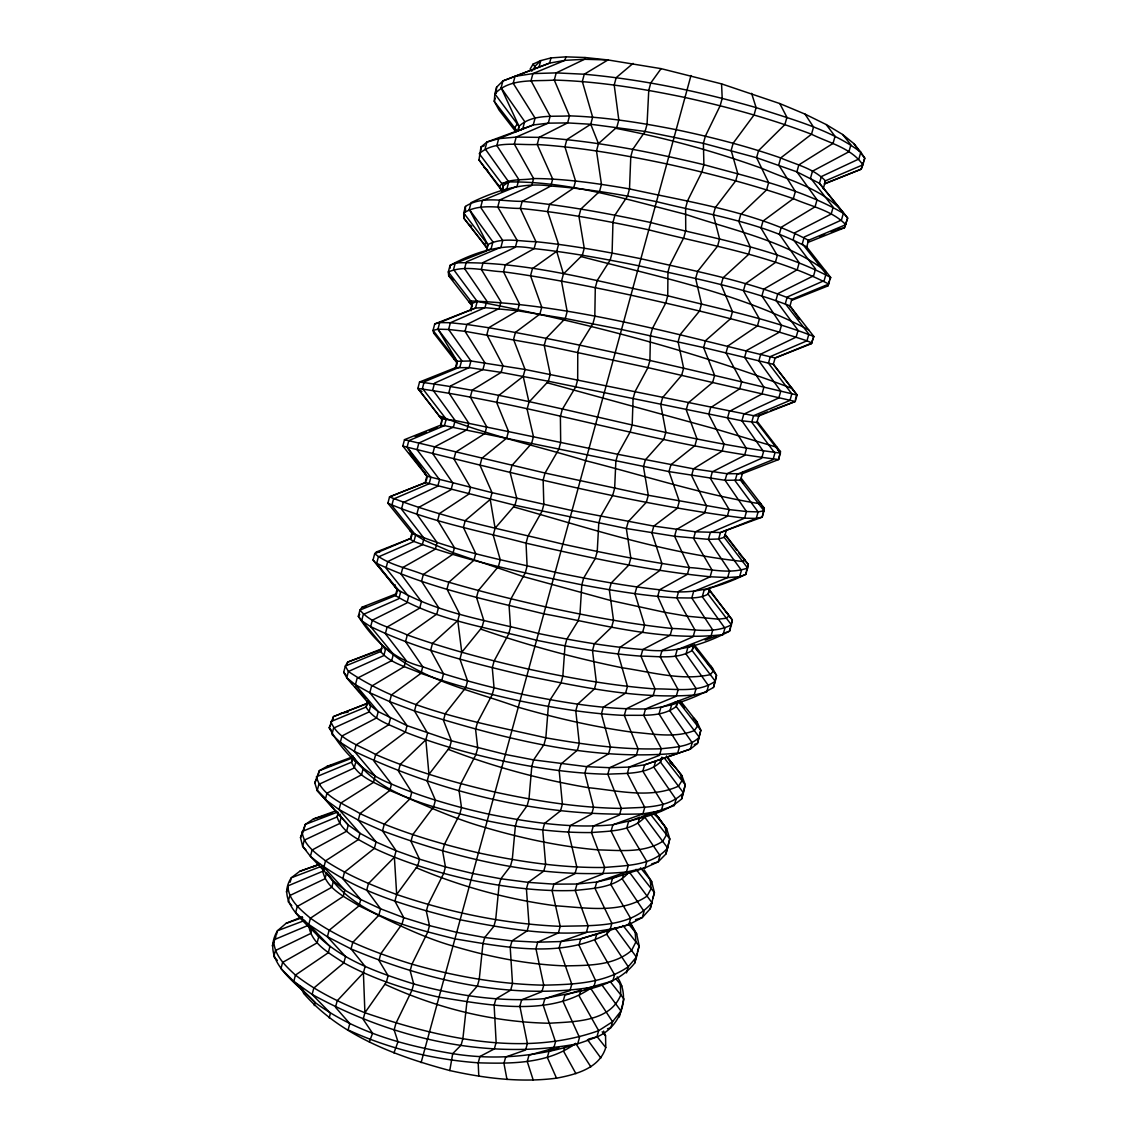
<?xml version="1.0" encoding="UTF-8"?>
<svg xmlns="http://www.w3.org/2000/svg" width="1137" height="1137" viewBox="0 0 1137 1137"><rect width="100%" height="100%" fill="white"/><g stroke="black" fill="none" stroke-linecap="round" stroke-linejoin="round"><path stroke-width="1.5" d="M478.975 159.947L480.965 147.043L486.906 142.054L533.267 124.956L548.29 123.151L567.633 122.91L590.743 124.26L645.105 131.451L703.391 143.361L756.588 157.716L796.895 171.843L819.45 183.299L847.676 218.062L844.45 227.784L808.109 242.352L808.506 240.305L845.786 224.685C831.971 210.444 810.994 206.365 793.342 198.648C751.813 184.379 709.261 173.321 666.396 163.842C623.772 154.902 580.737 147.298 537.218 144.498C518.245 145.408 494.822 140.121 479.231 153.666L503.364 185.701L502.682 190.661L478.975 159.947L501.616 190.376L499.299 186.283C507.514 177.955 522.849 180.641 533.594 178.537C565.828 178.651 597.792 183.54 629.5 188.913C689.747 202.258 753.547 211.198 808.506 240.305L806.73 247.212M480.809 150.255L480.965 147.043L484.263 145.763M471.002 310.913L472.423 303.195L448.319 271.942L450.025 265.404C476.005 251.348 504.572 242.636 534.134 248.633C569.41 252.4 604.33 258.81 639.065 265.859C689.69 277.456 741.352 287.078 789.917 305.853L813.822 336.467L811.306 343.715L775.292 357.984C674.994 334.193 574.128 304.929 470.704 300.964L468.885 301.817L471.727 303.92M496.116 93.319L496.599 87.194L502.895 80.94L549.612 63.103L564.947 60.346L584.574 59.28L607.968 59.948L661.094 68.646L721.569 83.882L779.783 103.552L804.996 114.098L826.215 124.558L842.688 134.536L853.901 143.646L860.808 152.187L864.788 158.185L862.884 164.851L861.206 169.171L824.695 183.896L825.391 180.84L862.884 164.851C851.315 147.881 829.015 142.921 811.505 134.237C770.289 118.49 727.609 106.935 684.559 97.398C641.638 88.487 598.176 81.338 554.287 80.073C534.589 81.594 509.575 77.799 494.851 93.859L494.282 101.378L499.044 110.033L515.701 131.636M799.283 319.199L789.917 305.853M487.546 247.297L487.844 244.668L469.283 209.393L471.045 202.684C496.016 190.646 522.807 181.977 550.82 186.027C586.422 188.586 621.655 194.654 656.617 201.661C707.015 214.197 760.539 222.113 806.645 246.885L830.692 277.485L827.821 285.97L791.636 300.381L791.764 299.329L828.802 284.065C772.918 255.285 708.877 245.365 648.388 229.731C606.035 220.749 563.412 212.718 520.291 208.412C501.858 208.625 480.212 202.372 463.711 213.031L463.768 218.077L487.403 248.619M603.605 1031.06L605.552 1035.793L605.765 1047.561C599.441 1068.467 575.521 1074.607 556.519 1078.174C520.831 1082.808 484.689 1078.317 449.769 1070.542L452.725 1053.644L461.096 1045.116L462.901 1038.578L466.881 1002.251L468.657 995.799L477.412 985.978L479.231 979.383L482.912 944.023L484.703 937.513L493.856 926.371L495.689 919.719L499.072 885.325L500.877 878.773L510.414 866.28L512.275 859.572L515.359 826.173L517.179 819.564L527.127 805.707L528.989 798.941L531.775 766.551L533.608 759.9L543.969 744.636L545.845 737.828L548.332 706.461L550.18 699.752L560.939 683.081L562.829 676.217L565.004 645.887L566.866 639.122L578.051 621.015L579.969 614.094L581.817 584.83L583.693 578.008L595.305 558.452L597.238 551.473L598.773 523.276L600.663 516.411L612.701 495.377L614.648 488.327L615.856 461.238L617.761 454.303L630.239 431.776L632.2 424.669L633.082 398.689L635 391.711L647.934 367.635L649.909 360.486L650.435 335.628L652.382 328.593L665.756 302.982L667.746 295.762L667.945 272.07L669.892 264.978L683.749 237.775L685.753 230.498L685.597 207.972L687.558 200.823L701.87 172.028L703.902 164.68L703.391 143.361L705.366 136.156L720.162 105.727L722.194 98.322L721.569 83.882M518.301 130.783L519.012 126.292L501.104 87.762L502.895 80.94L549.612 63.103L550.99 57.916L565.871 56.85L585.058 57.518L607.968 59.948L584.262 74.232L556.192 72.882L532.898 73.607L515.018 76.35L513.199 83.299L535.086 118.106L533.267 124.956L498.66 138.671L486.906 142.054L485.144 148.805L508.736 181.948L506.974 188.643L504.302 190.462M746.27 571.797L745.829 574.341C718.74 587.545 689.747 596.129 659.559 589.776C624.511 585.882 589.805 579.444 555.282 572.295C507.216 560.797 457.628 552.127 411.907 532.969L387.888 503.222L389.536 496.883L425.807 482.458L389.536 496.883C445.15 518.714 504.558 529.828 562.46 544.054C604.472 553.207 646.669 561.692 689.292 567.562C708.45 568.599 728.988 574.682 747.634 568.017L748.26 564.307L725.207 534.489L724.226 537.346L718.627 538.995L708.379 539.364L674.582 536.252L626.331 528.506L514.947 505.269L425.195 482.5L426.858 476.161L407.089 447.154L402.825 446.045L404.488 439.664L440.261 425.309L444.482 425.622L669.011 471.613L725.079 480.297L740.457 480.112L763.993 510.769L762.174 517.15L720.46 532.542L695.446 531.803L653.803 526.104L572.153 510.598L492.051 492.662L426.858 476.161L402.825 446.045M534.291 69.243L534.788 66.443L540.729 60.616L550.99 57.916M730.252 627.823L729.599 631.12C702.95 645.262 673.118 653.931 642.789 649.554C607.712 646.726 572.991 640.614 538.554 633.508C491.127 621.072 439.848 614.151 397.04 589.364L373.05 559.972L374.698 553.691L376.503 551.928L411.097 538.284L374.698 553.691C388.499 564.89 407.131 568.003 423.334 574.498C463.455 587.189 504.274 597.55 545.305 606.803C587.218 615.913 629.415 623.971 672.095 628.491C691.538 628.747 713.396 634.446 731.389 624.824L732.342 620.02L709.389 589.705M397.31 590.643L396.5 593.713L362.049 607.215L359.96 610.072L358.326 616.311C373.632 640.429 394.411 659.957 422.737 666.779C455.113 678.263 488.413 686.919 521.954 694.224C562.616 702.41 603.889 709.63 645.532 708.934C669.309 707.456 693.03 699.156 713.482 687.459L716.523 675.335L712.544 668.243L693.897 644.267M368.559 702.794L333.454 716.594L329.204 727.765C342.507 752.68 364.835 773.657 391.498 784.033C422.865 797.52 455.852 806.844 489.137 814.234C529.757 822.364 571.399 828.745 612.886 824.766C636.308 819.024 662.999 814.959 681.631 798.927L685.241 784.772L681.887 775.633L666.467 756.261L681.887 775.633M352.911 756.73L327.2 766.267L319.312 770.701L314.793 782.881L317.237 790.585L348.263 824.993L359.974 833.279L376.063 841.977L396.117 850.732L419.525 859.174L445.448 866.891L472.921 873.529L500.877 878.773L528.222 882.369L553.918 884.145L577.013 884.032L596.754 882.028L612.545 878.233L645.006 867.886L658.209 861.818L665.87 854.043L669.778 838.893L666.708 828.774L654.585 812.571M335.756 810.852L313.4 818.981L305.27 824.424L300.495 837.599L302.641 846.34L310.415 856.332L333.454 881.047L344.895 890.115L360.742 899.495L380.568 908.804L403.763 917.658L429.502 925.632L456.832 932.368L484.703 937.513L512.005 940.853L537.716 942.203L560.882 941.535L580.737 938.849L628.846 924.637L642.291 917.559L650.222 908.761L654.415 892.644L651.657 881.53L644.068 869.72M318.957 864.504L299.685 871.34L291.314 877.764C275.623 901.371 304.702 921.538 318.744 936.703C344.895 961.419 380.014 973.329 413.683 983.931C456.264 995.543 500.692 1002.422 544.879 998.599C575.45 991.066 613.781 989.545 634.702 963.096L637.075 953.502M302.271 916.763L286.069 923.343L277.471 930.734C259.52 960.936 297.34 983.363 315.091 1002.493C355 1032.126 404.317 1045.713 452.725 1053.644C501.318 1061.617 551.303 1055.122 596.897 1036.873C619.736 1027.834 631.575 997.703 617.178 976.896M680.665 701.159L697.152 722.123L700.833 730.252L697.493 743.399L690.401 749.07L644.622 764.831L629.145 767.077L609.645 767.702L586.692 766.665L533.608 759.9L505.482 754.471L451.432 740.812L407.06 725.633L378.237 711.606L370.634 705.736L346.742 677.808L343.715 672.251L345.335 666.055L347.695 662.089L382.004 648.73M419.553 382.018L417.876 388.442L442.279 419.951L417.876 388.442C539.109 405.582 657.058 444.624 778.646 459.533L780.465 451.645L757.27 421.486L756.816 422.467L780.479 453.109C658.977 437.191 540.999 398.035 419.553 382.018L455.425 367.706L469.14 367.621L501.175 372.382L548.375 381.25L741.907 420.775L756.816 422.467L759.061 415.161L767.219 411.949M770.474 410.67L795.246 401.489L647.934 367.635L544.225 345.421L465.019 331.322L448.618 329.474L437.944 329.176L433.041 330.398L457.131 361.282L470.903 360.969L525.052 369.482L753.575 415.687L758.649 416.028L795.246 401.489L797.094 395.008L773.487 364.352L703.618 347.567L621.655 329.531L565.288 318.502L517.591 310.756L484.987 307.658L475.493 308.028L434.732 323.931L433.041 330.398L433.709 333.084L457.216 363.257L455.965 367.99M829.669 279.517L830.692 277.485C775.192 247.894 710.838 238.201 650.378 222.44C607.997 213.458 565.331 205.47 522.167 201.334C503.677 201.633 481.832 195.465 465.431 206.451L463.711 213.031L487.844 244.668L486.124 251.192L450.025 265.404L450.252 268.076M496.599 87.194L494.851 93.859L519.012 126.292L518.145 129.604M276.319 935.14L277.471 930.734L304.659 920.473M290.162 882.198L291.314 877.764L321.828 866.167M303.707 830.365L305.27 824.424L337.518 812.088M318.133 775.192L319.312 770.701L353.323 757.612L351.518 762.202L316.399 776.784C321.757 796.426 344.284 803.93 360.017 813.58C397.637 831.318 437.646 843.313 478.066 852.764C519.652 861.747 562.048 868.099 604.699 867.46C626.189 865.399 652.482 865.982 667.618 847.946L669.778 838.893L650.279 814.064M332.274 721.114L333.454 716.594L367.606 703.362L366.043 707.072L330.81 721.611C338.059 739.775 360.059 745.545 375.665 754.499C413.925 771.042 454.118 782.611 494.666 792.02C536.323 801.031 578.648 807.824 621.342 808.421C642.192 806.886 667.618 809.132 683.38 792.773L685.241 784.772L664.619 758.407M346.913 665.131L347.695 662.089L381.094 649.71M464.607 214.865L463.768 218.077L486.622 247.354L484.035 244.256L486.124 242.423M495.135 98.109L494.282 101.378L517.207 131.167M616.851 876.186L612.545 878.233L610.782 884.472L630.637 918.355L628.846 924.637C573.702 940.939 514.962 930.478 459.774 919.691C407.572 906.217 352.584 891.621 310.415 856.332L312.064 850.05L346.614 831.232L348.263 824.993L317.237 790.585L318.857 784.359L354.218 767.987L355.853 761.79L353.806 757.526M352.498 684.161L346.742 677.808L348.391 671.498L345.335 666.055L380.668 651.544L382.302 645.347C418.501 680.097 472.409 690.443 518.273 707.242C555.339 717.873 592.96 726.699 631.177 732.043C651.97 733.592 674.255 738.51 694.323 730.608L697.564 726.06L695.602 720.147L693.286 717.802M396.5 593.713L395.406 595.603C437.844 620.987 489.351 627.752 536.692 640.273C571.129 647.379 605.85 653.448 640.941 656.163C657.811 656.006 676.97 659.886 692.106 650.535L693.598 645.859L716.523 675.335L715.272 681.219C698.019 693.428 674.852 688.525 655.054 688.937C612.331 685.753 570.106 678.121 528.293 669.053C487.432 659.744 446.841 648.985 407.316 634.972C391.483 627.525 371.543 624.099 359.96 610.072L395.406 595.603L397.04 589.364L376.688 563.341L378.365 556.931L413.939 541.454C468.217 561.55 525.266 573.119 581.817 584.83C613.255 590.615 644.864 596.015 676.828 597.891C687.231 597.636 698.587 599.37 708.095 594.154L709.346 590.387L732.342 620.02L730.579 626.189M726.472 611.933L729.059 615.785L726.401 618.244L718.413 619.168L687.174 616.211L664.847 612.346L610.825 600.549L523.247 576.558L453.123 552.696L423.604 539.904L415.63 535.058L391.824 505.468L393.516 499.001L429.161 483.751L430.852 477.313L407.089 447.154L408.794 440.644L444.482 425.622L446.201 419.127L422.452 388.385L424.172 381.833L459.931 367.038L461.65 360.5L437.944 329.176L439.678 322.567L475.493 308.028L477.227 301.433L453.564 269.512L455.297 262.86C527.213 260.856 597.707 281.948 667.746 295.762C716.651 308.241 766.722 318.09 813.822 336.467L811.306 343.715M630.225 922.761L635.142 932.056L635.924 941.919L631.575 950.475C613.539 966.08 587.843 965.313 565.402 965.896C527.213 964.517 489.535 956.942 452.981 946.041C420.065 936.561 389.735 920.7 359.036 905.848C345.25 897.121 326.504 888.864 322.794 871.269L323.59 868.256M338.3 812.386L337.106 816.934C342.123 833.52 360.756 840.243 374.357 848.387C405.142 862.955 437.958 872.662 471.13 880.095C505.34 887.13 540.231 891.792 575.223 890.442C593.372 888.352 615.074 887.855 628.093 873.145M353.138 756.091L351.518 762.202C358.013 777.594 376.304 782.91 389.778 790.485C421.415 803.447 452.313 818.342 485.371 827.58C522.167 838.353 559.802 846.553 598.034 849.879C619.537 850.291 643.641 853.517 662.715 841.352L666.524 834.757L665.159 826.841L658.835 817.873L653.946 813.325M367.663 700.918L366.043 707.072C374.158 721 391.839 725.15 405.326 732.143C437.148 744.749 470.263 753.774 503.648 761.136C537.957 768.2 572.75 773.572 607.826 774.212C625.492 773.075 646.456 774.965 660.455 762.074L661.947 757.242M411.907 532.969L410.244 539.265L413.939 541.454L415.63 535.058L410.187 530.865L415.63 535.058M455.425 367.706L457.131 361.282L437.944 329.176M470.718 309.662L472.423 303.195L477.227 301.433C583.949 322.283 690.315 349.798 791.992 388.428L793.427 390.361M501.644 192.281L503.364 185.701L508.736 181.948C568.926 181.124 627.723 199.842 685.639 214.325C732.868 230.399 785.013 240.49 825.519 270.919M533.907 69.769L534.788 66.443L533.068 64.098L540.729 60.616L538.938 67.41M411.509 536.735L412.319 533.651M426.219 480.894L427.043 477.782M441.042 424.655L441.867 421.514M311.751 929.014L310.557 933.562L275.381 950.56L273.79 956.643L277.385 960.438M326.617 872.662L324.997 878.773L289.764 895.572L288.173 901.698L291.768 905.564M380.952 643.755L385.514 649.27L383.851 655.566L348.391 671.498C406.591 710.526 478.649 722.35 545.845 737.828C583.963 744.479 622.579 750.093 661.379 748.757C674.383 747.123 689.42 747.18 699.269 737.202L676.217 706.503L677.538 701.856M449.769 1070.542C396.728 1056.344 340.674 1035.978 303.75 993.468L304.147 991.933L302.343 989.076M314.267 1005.591L315.091 1002.493L280.967 968.625L282.587 962.428L317.124 942.857L318.744 936.703L314.977 931.445M565.871 56.85L564.947 60.346L532.898 73.607L531.036 80.684L550.137 116.187L548.29 123.151L516.184 137.08L498.66 138.671L496.855 145.564L518.842 179.532L517.051 186.326L482.443 200.51L480.653 207.346L502.739 240.475L500.962 247.226L466.355 261.865L464.578 268.645L486.764 300.964L484.987 307.658L450.38 322.737L439.678 322.567L434.732 323.931M329.19 1017.899L330.441 1013.195L312.121 994.434L293.801 981.373L295.449 975.077L328.28 952.749L329.943 946.51L308.767 924.523L295.634 912.684L297.269 906.445L331.819 887.258L333.454 881.047L328.565 875.064M585.058 57.518L584.574 59.28L556.192 72.882L554.287 80.073L569.509 115.86L567.633 122.91L539.109 137.364L516.184 137.08L514.336 144.101L533.594 178.537L531.775 185.445L499.598 200.041L497.764 207.005L517.193 240.404L515.374 247.241L483.14 262.505L481.321 269.412L500.92 301.774L499.115 308.568L466.824 324.471L450.38 322.737L448.618 329.474L470.903 360.969L469.14 367.621L434.533 383.141L432.785 389.82L455.155 420.534L617.761 454.303L693.499 468.828L726.941 473.703L742.276 473.731L778.646 459.533L780.465 451.645L777.822 450.224M369.34 1041.876L372.581 1033.291L363.158 1019.278L364.906 1012.754L363.414 972.803L365.133 966.436L351.035 948.926L327.385 936.774L308.767 924.523L310.444 918.184L343.232 896.397L344.895 890.115L323.86 867.247L325.537 860.851L358.283 839.618L359.974 833.279L339.053 809.53L325.31 799.567L326.973 793.228L361.538 774.809L363.2 768.513L340.318 742.362L331.933 734.403L333.567 728.135L368.985 711.989L370.634 705.736L368.402 702.126M308.582 925.205L273.761 939.887C273.69 954.838 285.231 965.725 295.449 975.077C316.342 991.45 340.418 1002.891 364.906 1012.754L386.381 982.112L388.115 975.702L378.962 960.438L380.724 953.872L402.015 924.125L403.763 917.658L394.894 901.129L396.685 894.506L394.383 857.213L396.117 850.732L382.515 830.877L358.283 820.104L339.053 809.53L340.759 803.092L373.462 782.398L375.153 776.017L354.374 751.358L340.318 742.362L341.981 735.98L376.56 717.944L378.237 711.606L355.426 684.716L346.742 677.808M338.115 814.206L337.106 816.934L302.087 831.545C303.423 845.089 315.816 853.105 325.537 860.851C347.609 875.291 372.012 885.481 396.685 894.506L417.762 865.698L419.525 859.174L410.969 841.352L412.759 834.672L433.652 806.801L435.414 800.221L427.157 781.091L428.962 774.368L425.835 739.817L427.597 733.237L414.493 710.952L389.678 701.614L369.823 692.746L355.426 684.716L357.117 678.292L391.697 660.654L393.388 654.258L370.662 626.643L361.651 620.788L363.314 614.435L398.845 598.716L400.522 592.377L373.05 559.972M428.962 774.368L449.655 747.435L451.432 740.812L443.473 720.346L445.306 713.567L465.786 687.615L467.577 680.935L459.931 659.119L461.764 652.283L457.785 620.575L459.575 613.895L446.983 589.094L448.802 582.272L473.944 560.243L475.749 553.52L463.427 527.44L465.26 520.561L490.232 499.441L492.051 492.662L479.999 465.275L481.846 458.339L506.647 438.157L508.481 431.321L496.698 402.612L498.575 395.619L523.205 376.375L525.052 369.482L513.554 339.437L515.431 332.388L539.89 314.11L541.752 307.161L530.538 275.751L532.429 268.645L556.704 251.334L558.58 244.327L547.65 211.539L549.569 204.376L573.659 188.06L575.549 180.996L564.918 146.801L566.837 139.581L590.743 124.26L592.647 117.139L582.329 81.523L584.262 74.232C642.504 79.434 699.937 91.5 756.105 107.589C791.935 119.527 830.166 129.163 860.808 152.187L858.861 159.009L821.355 176.562L819.45 183.299L847.676 218.062L844.45 227.784L837.827 229.319M490.232 499.441L495.107 528.222L493.245 535.172L500.252 559.745L498.418 566.524L478.379 590.501L476.517 597.394L483.85 620.575L482.031 627.311L461.764 652.283M523.205 376.375L528.989 402.128L527.099 409.178L533.452 436.622L531.59 443.501L511.977 465.431L510.101 472.438L516.781 498.432L514.947 505.269L495.107 528.222M633.082 63.402L616.183 77.657L614.207 85.005L618.812 119.982L616.879 127.159L598.46 143.632L596.499 150.923L601.459 184.336L599.54 191.457L580.879 209.052L578.932 216.286L584.247 248.179L582.357 255.228L563.44 273.946L561.507 281.123L567.178 311.495L565.288 318.502L546.144 338.3L544.225 345.421L550.251 374.3L548.375 381.25L528.989 402.128M564.904 1046.708L563.611 1051.299L575.933 1073.669M596.698 934.287L594.935 940.498L614.591 974.736L612.815 980.961L584.304 989.005M607.485 931.104L606.618 934.159C560.271 958.832 504.331 946.993 455.056 938.878C409.334 927.252 355.881 915.384 327.527 874.083M623.573 874.339L622.266 878.958L644.054 911.391L642.291 917.559L635.512 919.662M655.679 761.065L653.917 767.319L676.032 799.382L674.241 805.65L641.439 816.593M645.66 814.177L644.793 817.233C631.333 831.573 609.617 830.976 591.453 832.554C556.419 832.909 521.585 827.892 487.332 820.843C440.147 808.18 382.089 799.382 352.569 756.105M661.762 757.455L660.455 762.074L683.38 792.773L681.631 798.927M693.428 645.844L692.106 650.535L715.272 681.219L713.482 687.459M710.213 587.289L708.095 594.154L731.389 624.824L729.599 631.12L723.104 633.508M726.529 529.814L724.226 537.346L747.634 568.017L745.829 574.341L704.087 590.316L702.268 596.712L724.909 628.207L723.075 634.617C662.715 641.694 602.411 624.497 543.401 613.753C487.176 599.824 429.345 588.199 376.688 563.341M742.958 471.912L740.457 480.112L741.182 478.194L764.306 508.182L763.993 510.769L758.109 511.92L746.483 511.522L729.201 509.589L648.289 495.277L545.049 473.035L404.488 439.664L405.724 440.147M789.817 306.805L791.764 299.329C743.456 279.873 691.609 270.464 641.012 258.753C606.248 251.718 571.286 245.336 535.982 241.698C520.22 241.612 502.383 236.752 487.844 244.668M823.302 188.785L825.391 180.84C813.722 168.39 795.857 164.552 780.707 157.929C746.611 146.076 711.591 137.136 676.288 129.717C641.069 122.739 605.452 117.083 569.509 115.86C552.767 116.94 532.287 113.814 519.012 126.292M650.819 884.458L651.657 881.53L640.515 867.844M626.501 972.902L628.249 966.763L636.422 957.07L639.15 945.998L636.692 933.932L630.211 922.633M637.473 951.911L639.15 945.998L623.005 925.546M652.709 898.585L654.415 892.644L636.052 869.322M746.483 570.518L748.26 564.307L743.641 559.305M795.374 399.457L796.739 394.695M829.2 281.137L827.821 285.97L824.68 286.154M863.068 162.634L861.206 169.171L824.282 183.753M619.281 1017.018L624.014 998.982L610.057 981.359M634.702 963.096L636.422 957.07L614.875 927.778M650.222 908.761L651.956 902.707L629.258 871.994M665.87 854.043L667.618 847.946L644.793 817.233L645.688 814.305M421.102 1062.64L690.983 75.539M677.524 702.339L676.217 706.503C661.663 717.745 641.552 714.747 624.312 715.415C589.222 713.752 554.472 708.024 520.106 700.946C486.579 693.627 453.308 684.929 420.988 673.346C407.373 666.993 390.517 663.681 380.668 651.544M863.651 161.141L864.788 158.185L861.661 154.234M272.212 945.87L275.936 936.604M286.297 891.934L288.045 887.798M300.495 837.599L303.067 831.815M314.793 782.881L317.01 778.234M393.956 1052.933L397.978 1041.762L394.141 1029.923L395.918 1023.371L411.935 990.37L413.683 983.931L410.173 970.771L411.964 964.162L427.739 932.141L429.502 925.632L426.332 911.149L428.137 904.483L443.672 873.443L445.448 866.891L442.62 851.044L444.439 844.336L459.732 814.277L461.523 807.682L459.035 790.457L460.869 783.691L475.92 754.655L477.725 748.004L475.593 729.385L477.441 722.563L492.236 694.551L494.055 687.857L492.278 667.817L494.14 660.938L508.68 633.977L510.513 627.226L509.092 605.751L510.968 598.815L525.251 572.92L527.099 566.112L526.047 543.173L527.938 536.181L541.965 511.366L543.827 504.501L543.145 480.07L545.049 473.035L558.807 449.328L560.683 442.407L560.385 416.469L562.303 409.363L575.791 386.779L577.681 379.801L577.767 352.328L579.699 345.165L592.903 323.718L594.807 316.683L595.291 287.661L597.252 280.441L610.157 260.146L612.09 253.054L612.957 222.454L614.932 215.163L627.553 196.061L629.5 188.913L630.779 156.693L632.769 149.345L645.105 131.451L647.052 124.231L648.758 90.377L650.762 82.987L661.094 68.646M758.649 416.028L759.061 415.161M330.54 725.193L329.204 727.765L331.421 730.395M533.068 64.098L530.155 69.016L531.846 71.233M517.292 123.99L514.663 127.87L516.212 131.707M359.747 614.321L358.326 616.311L385.514 649.27M308.98 926.882C312.206 944.463 330.313 953.744 343.857 962.868C373.561 979.27 406.122 989.687 439.109 997.192C488.071 1004.795 550.166 1018.013 593.216 986.49M651.956 902.707C630.069 928.758 590.984 925.148 560.228 926.357C504.515 923.955 449.428 912.428 396.685 894.506M611.422 928.957L606.618 934.159L628.249 966.763C603.69 983.676 572.508 984.457 543.756 985.168C499.1 984.216 454.857 976.37 411.964 964.162C376.432 953.133 340.958 939.901 310.444 918.184C300.452 909.657 288.443 900.177 287.874 885.908L322.794 871.269M363.414 972.803L337.206 1000.802L335.472 1007.254L349.812 1023.613L348.107 1029.937C388.953 1048.868 433.368 1059.485 478.194 1062.825C511.181 1063.749 547.991 1064.047 575.677 1043.354L590.856 1066.861M394.383 857.213L368.459 883.577L366.711 890.129L380.568 908.804L378.848 915.228L352.768 942.417L351.035 948.926C426.872 980.762 511.607 1000.432 593.827 986.959L595.617 980.62L578.975 945.145L580.737 938.849L610.057 929.711L611.877 923.329L594.978 888.367L596.754 882.028L626.416 872.022L645.006 867.886L646.811 861.562L626.743 828.034L628.519 821.738L639.79 817.133L638.028 823.344L659.986 855.592L658.209 861.818L651.7 863.907M425.835 739.817L400.21 764.476L398.433 771.142L411.793 792.219L410.045 798.742L384.278 824.254L382.515 830.877C459.959 859.572 543.387 879.512 626.416 872.022L628.249 865.584L611.095 831.147L612.886 824.766L642.902 813.879L661.293 810.709L663.113 804.328L642.817 771.17L644.622 764.831L690.401 749.07L692.206 742.745L669.906 710.867L671.697 704.57L675.463 702.012M457.785 620.575L432.472 643.485L430.667 650.265L443.529 673.8L441.753 680.423L416.284 704.229L414.493 710.952C499.157 737.131 588.355 761.762 677.695 753.092L679.528 746.668L659.019 713.88L660.839 707.484L694.224 695.034L706.674 692.049L708.493 685.696L686.023 654.002L687.828 647.664L692.362 645.134M520.647 130.115L522.892 128.254L524.669 121.517L501.104 87.762M487.389 250.538L491.17 248.562L492.918 241.925L469.283 209.393M819.72 236.553L824.652 234.577M831.246 231.948L836.178 229.972M415.232 436.352L426.347 431.918M429.516 430.653L437.447 427.484M558.835 1047.603L549.072 1051.228L547.323 1057.424L556.519 1078.174M705.238 640.103L716.608 635.91M327.612 814.746L332.501 812.983M299.685 871.34L319.753 864.191M694.295 744.536L697.493 743.399L700.833 730.252L677.965 700.946M286.069 923.343L302.698 917.531M313.4 818.981L325.978 815.343M607.471 1028.772L610.811 1027.834L612.545 1021.751L620.987 1011.049L601.629 984.585M588.596 1039.062L596.897 1036.873L598.659 1030.676L612.545 1021.751L591.098 988.963M327.2 766.267L331.848 765.244M501.659 183.427L508.736 181.948M362.049 607.215L366.341 606.405M312.462 866.764L315.788 866.238M341.114 713.169L348.05 712.174M376.503 551.928L379.957 551.786M761.833 506.207L764.306 508.182L762.174 517.15L756.247 518.429L720.46 532.542L718.627 538.995L741.438 570.277L739.604 576.743L727.68 577.568L693.627 591.482L691.793 597.977L712.743 629.997L710.895 636.521L677.169 649.71L675.35 656.148L696.071 688.553L694.224 695.034C637.715 699.369 581.519 686.961 526.403 675.932C473.518 663.212 419.88 650.421 370.662 626.643L372.367 620.162L406.947 602.937L408.652 596.499L386.012 568.116L387.731 561.579L422.324 544.779L424.044 538.284L401.489 509.149L403.209 502.568L437.816 486.167L439.536 479.629L417.08 449.712L418.814 443.089L453.421 427.114L455.155 420.534L441.938 418.928L440.616 426.219M453.862 358.951L455.411 359.079M472.253 306.137L448.689 275.794L448.319 271.942C465.601 264.608 485.471 271.16 503.506 271.8C546.186 277.599 588.44 286.041 630.523 295.066C689.747 308.539 749.212 321.828 806.972 340.787L808.862 334.122L785.326 303.678L787.202 297.041L824.126 280.654L826.045 273.946L802.324 243.716L804.214 237.036L841.437 220.066L843.356 213.301C800.533 188.444 751.173 177.841 703.902 164.68C649.724 151.747 594.793 140.86 539.109 137.364L537.218 144.498L552.681 179.035L550.82 186.027L522.167 201.334L520.291 208.412L535.982 241.698L534.134 248.633L505.368 264.779L503.506 271.8L519.424 303.877L517.591 310.756L488.697 327.726L466.824 324.471L465.019 331.322L484.774 362.675L482.983 369.411L450.622 385.94L448.831 392.748L468.742 423.106L466.966 429.786L434.561 446.94L432.785 453.691L452.839 483.054L451.091 489.692L418.615 507.457L416.853 514.151L437.063 542.548L435.315 549.143L402.811 567.505L401.063 574.142L421.415 601.587L419.681 608.124L387.106 627.084L385.372 633.679L405.866 660.171L404.161 666.666L371.543 686.208L369.823 692.746L390.46 718.314L388.755 724.752L356.094 744.877L354.374 751.358C443.657 793.754 543.912 817.205 642.902 813.879L644.75 807.398L627.34 773.501L629.145 767.077L659.517 755.295L661.379 748.757L643.713 715.415L645.532 708.934L676.273 696.256L678.135 689.662L660.199 656.873L662.047 650.35L693.144 636.748L695.02 630.111L676.828 597.891L678.675 591.311L710.142 576.772L727.68 577.568L729.556 570.987L708.379 539.364L710.227 532.827L744.593 518.159L756.247 518.429L758.109 511.92L735.113 480.823L736.961 474.342L773.032 459.661L774.894 453.109L751.728 422.225L753.575 415.687L789.931 400.451L791.821 393.843L768.456 363.172L770.332 356.592L806.972 340.787L811.96 342.99L775.15 357.899L773.302 364.38L797.094 395.008C694.707 370.776 592.42 345.648 488.697 327.726L486.849 334.676L502.98 365.545L501.175 372.382L472.168 390.162L470.334 397.055L486.679 426.745L484.874 433.51L455.752 452.085L453.947 458.936L470.505 487.46L468.714 494.183L439.479 513.54L437.688 520.334L454.459 547.693L452.682 554.359L423.334 574.498L421.557 581.234L438.541 607.471L436.779 614.079L407.316 634.972L405.554 641.666L422.737 666.779L420.988 673.346L391.426 694.977L389.678 701.614L407.06 725.633L405.326 732.143L375.665 754.499L373.917 761.094L391.498 784.033L389.778 790.485L360.017 813.58L358.283 820.104L376.063 841.977L374.357 848.387L344.497 872.178L342.777 878.674L360.742 899.495L359.036 905.848L329.09 930.336L327.385 936.774L345.534 956.558L343.857 962.868L313.812 988.053L312.121 994.434C391.753 1038.323 487.432 1060.778 577.71 1043.78L579.5 1037.484L563.085 1001.484L564.847 995.245L580.964 989.943L579.216 996.097L598.659 1030.676C522.707 1057.708 438.711 1037.882 364.906 1012.754M615.586 128.31C665.244 137.776 714.121 151.235 761.691 168.29C789.376 180.342 821.568 188.472 842.489 211.496M581.021 256.55C657.84 276.746 738.041 292.635 808.691 329.901M407.089 447.154C518.699 474.484 630.438 503.648 744.593 518.159L746.483 511.522L725.079 480.297L726.941 473.703L761.648 458.282L763.552 451.602L741.907 420.775L743.783 414.138L778.831 397.936L780.749 391.199L758.876 360.799L760.767 354.104L796.142 337.12L798.075 330.341L775.96 300.353L777.864 293.602L813.595 275.822L815.542 268.986L793.185 239.424L795.118 232.63L831.19 214.054L833.151 207.161L810.553 178.026L812.486 171.175L848.913 151.775L850.902 144.825L842.688 134.536M547.011 382.714L716.353 429.232L777.154 447.338M513.554 506.875C588.952 528.065 664.477 553.236 742.603 561.436L744.977 560.044L743.044 558.182M480.61 629.059C526.843 645.077 574.157 657.939 622.095 667.76C651.032 671.924 681.106 681.035 710.298 674.639L713.254 671.128L710.98 666.239M438.925 415.659C486.067 435.059 536.891 445.775 585.683 460.698C643.912 475.394 701.742 494.567 761.008 503.904L758.862 502.753M448.191 749.326C493.543 766.821 540.658 779.598 588.568 787.714C617.959 790.528 650.392 798.984 678.462 786.179L681.987 780.607L680.324 773.686M440.232 416.767L446.201 419.127M416.284 867.716C460.712 886.618 507.713 899.339 555.552 905.791C585.669 907.639 620.546 914.191 647.081 896.112L651.174 888.537L650.108 879.626M384.875 984.272C436.324 1007.965 492.506 1022.206 549.27 1023.243C573.972 1021.594 609.844 1022.191 620.788 994.918L620.29 984.102M418.842 389.948L421.926 391.384M387.888 503.222C431.946 522.082 479.842 530.851 526.047 543.173C586.863 557.059 647.991 570.646 710.142 576.772L712.046 570.078L693.584 538.441L695.446 531.803L727.296 516.326L729.201 509.589L710.469 478.535L712.345 471.841L744.564 455.411L746.497 448.603L727.481 418.16L729.371 411.409L761.975 393.999L763.922 387.148L744.621 357.302L746.54 350.509L779.527 332.103L781.489 325.196L761.904 295.961L763.837 289.125L797.222 269.711L799.197 262.746L779.328 234.151L781.275 227.258L815.058 206.82L817.048 199.799L796.895 171.843L798.842 164.893L833.037 143.418L835.055 136.341L826.215 124.558M433.709 333.084L436.068 334.676M469.112 224.373L471.642 226.206M725.42 611.933L728.035 613.966M653.775 813.893L658.835 817.873M669.935 762.515L673.701 765.67L667.348 757.569M484.021 167.409L487.73 170.578M448.689 275.794L453.18 279.901M707.512 663.624L712.544 668.243M317.237 790.585L324.756 797.691M693.513 718.257L697.152 722.123M306.066 850.106L302.641 846.34L304.261 840.172L339.551 823.586L341.171 817.432L339.935 814.149M320.904 866.394L324.329 870.16M354.787 686.705L359.391 691.793M602.184 1031.799L605.552 1035.793M343.715 672.251L345.932 674.909M359.292 690.898L365.958 698.885M615.799 978.701L621.84 985.964M628.406 923.855L636.692 933.932M653.434 812.273L666.708 828.774M597.195 1036.773L605.765 1047.561M409.363 453.123L420.946 467.932M425.778 474.101L424.115 471.969L425.153 474.03M680.21 702.097L684.446 707.598M724.98 534.745L736.733 550.223M738.865 553.037L742.077 557.258M740.528 479.189L743.57 483.239M587.445 1039.588L600.862 1058.035M853.901 143.646L859.572 151.619M804.996 114.098L813.538 127.046L811.505 134.237L780.707 157.929L778.731 164.979L795.346 191.513L793.342 198.648L762.984 221.104L761.023 228.096L777.31 255.455L775.32 262.533L745.403 283.781L743.456 290.717L759.417 318.886L757.441 325.907L727.964 345.946L726.031 352.825L741.679 381.805L739.718 388.769L710.653 407.629L708.749 414.451L724.07 444.226L722.123 451.133L693.499 468.828L691.594 475.593L706.603 506.136L704.684 512.986L676.458 529.544L674.582 536.252L689.292 567.562L687.373 574.356L659.559 589.776L657.698 596.442L672.095 628.491L670.205 635.228L642.789 649.554L640.941 656.163L655.054 688.937L653.164 695.631L626.16 708.848L624.312 715.415L638.127 748.913L636.265 755.551L609.645 767.702L607.826 774.212L621.342 808.421L619.494 815.002L593.272 826.087L591.453 832.554L604.699 867.46L602.852 873.998L577.013 884.032L575.223 890.442L588.17 926.044L586.351 932.525L560.882 941.535L559.106 947.888L571.783 984.173L569.964 990.597L544.879 998.599L543.102 1004.909L555.51 1041.847L553.705 1048.229L528.989 1055.221L527.241 1061.489L533.253 1080.15M696.285 648.73L698.146 651.586M353.635 757.938L355.853 761.79M779.783 103.552L786.932 117.31L784.885 124.587L758.564 150.596L756.588 157.716L768.626 182.631L766.608 189.851L740.755 214.452L738.78 221.516L750.477 247.411L748.459 254.574L723.089 277.783L721.128 284.79L732.47 311.666L730.48 318.772L705.551 340.617L703.618 347.567L714.619 375.395L712.643 382.444L688.169 402.939L686.236 409.832L696.896 438.598L694.949 445.59L670.915 464.777L669.011 471.613L679.329 501.303L677.396 508.239L653.803 526.104L651.913 532.898L661.905 563.497L659.986 570.376L636.834 586.962L634.943 593.699L644.622 625.179L642.703 632.016L619.978 647.337L618.116 654.017L627.468 686.378L625.577 693.158L603.278 707.228L601.416 713.865L610.47 747.094L608.579 753.817L586.692 766.665L584.859 773.245L593.585 807.327L591.723 813.993L570.234 825.633L568.415 832.156L576.843 867.076L574.995 873.685L553.918 884.145L552.113 890.626L560.228 926.357L558.395 932.908L537.716 942.203L535.925 948.628L543.756 985.168L541.937 991.677L521.641 999.821L519.865 1006.202L527.397 1043.524L525.592 1049.991L505.695 1056.998L503.933 1063.322L507.003 1079.496M300.026 986.262L303.75 993.468M590.743 124.26L598.46 143.632M751.585 93.333L756.105 107.589L754.058 114.936L733.152 143.219L731.162 150.397L737.757 173.549L735.724 180.84L715.301 207.588L713.34 214.708L719.565 238.955L717.561 246.189L697.606 271.416L695.645 278.48L701.529 303.835L699.525 311.012L680.054 334.747L678.107 341.74L683.635 368.175L681.66 375.295L662.644 397.552L660.711 404.502L665.884 431.989L663.923 439.038L645.361 459.86L643.457 466.753L648.289 495.277L646.342 502.27L628.235 521.67L626.331 528.506L630.836 558.054L628.903 564.99L611.223 582.983L609.347 589.762L613.525 620.319L611.607 627.198L594.367 643.812L592.505 650.535L596.342 682.086L594.452 688.908L577.639 704.158L575.777 710.824L579.302 743.342L577.425 750.122L561.038 764.021L559.191 770.644L562.403 804.115L560.541 810.837L544.566 823.43L542.747 829.996L545.646 864.418L543.784 871.084L528.222 882.369L526.417 888.892L529.003 924.225L527.17 930.833L512.005 940.853L510.215 947.32L512.503 983.562L510.684 990.128L495.917 998.883L494.14 1005.293L496.144 1042.43L494.325 1048.939L479.956 1056.458L478.194 1062.825L478.791 1076.256M556.704 251.334L563.44 273.946M394.98 584.66L395.335 587.275M457.131 361.282L457.216 363.257M465.431 206.451L465.459 211.638"/></g></svg>
